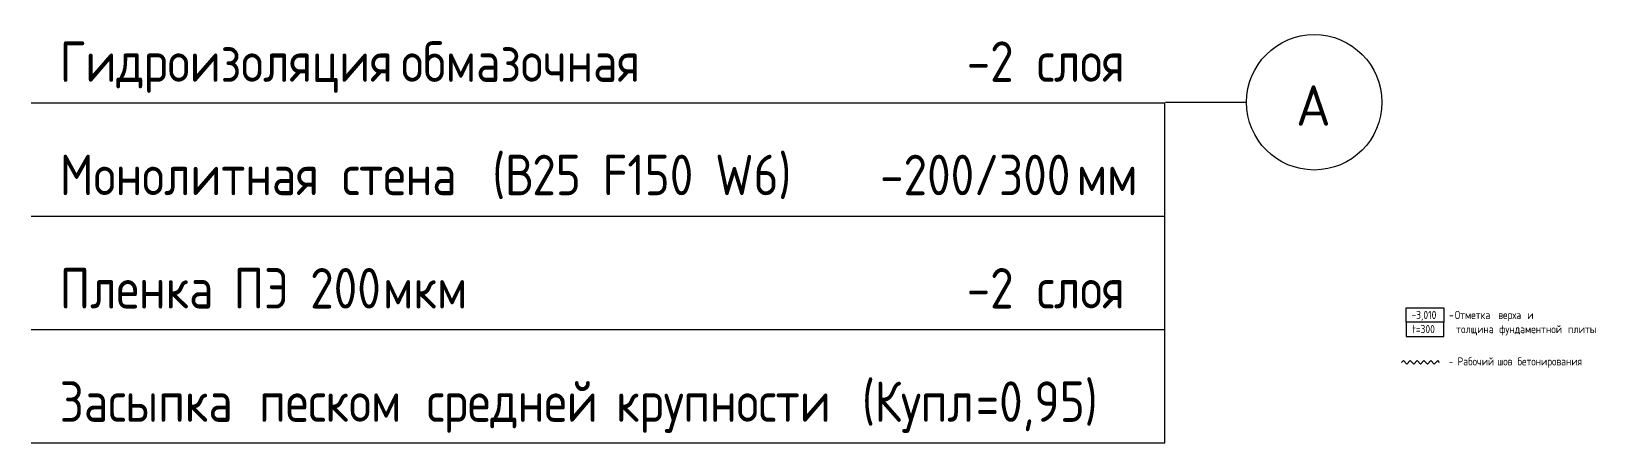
# Model space of a CAD drawing. Header units: millimetres. Extents: x -24739 to 22705, y -5184 to 8174.
# Drawn here: x 17874 to 22705, y 411 to 1682 of the extents above; entities that cross this region are included whole.
import ezdxf

# ---------------------------------------------------------------- set-up
doc = ezdxf.new("R2010")
doc.units = ezdxf.units.MM
doc.layers.add('AA_Vinoska', color=7, linetype='Continuous', lineweight=9)
doc.styles.add('GOST Common_1', font='GOST_Common.ttf', dxfattribs={"height": 125})
doc.styles.add('GOST Common_2', font='GOST_Common.ttf', dxfattribs={"width": 0.9, "height": 25})
doc.styles.add('ISOCPEUR', font='isocpeur.TTF', dxfattribs={"width": 0.85, "height": 125})
doc.styles.add('ISOCPEUR_4', font='isocpeur.TTF', dxfattribs={"width": 0.85, "height": 25})

# ---------------------------------------------------------------- blocks, each defined once
blk = doc.blocks.new('010_Флажок - СТм-3987245-Флаг_Состав')
at = {"layer": 'AA_Vinoska'}
for p, q in [((1548.6, 1461.1), (5048.6, 1461.1)), ((5048.6, 1111.1), (5048.6, 1461.1)), ((1548.6, 1111.1), (5048.6, 1111.1)), ((5048.6, 761.1), (5048.6, 1111.1)), ((1548.6, 761.1), (5048.6, 761.1)), ((5048.6, 411.1), (5048.6, 761.1)), ((1548.6, 411.1), (5048.6, 411.1))]:
    blk.add_line(p, q, dxfattribs=at)
blk = doc.blocks.new('010_Флажок только номер _ТиповАннот_ - Узел А-4007363-Флаг_Состав')
at = {"layer": 'AA_Vinoska'}
blk.add_line((5050.8, 1462.5), (5300.8, 1462.5), dxfattribs=at)
blk.add_circle((5509.9, 1462.5), 209.1, dxfattribs=at)
blk = doc.blocks.new('076_Отм верха и толщина плиты _ТиповАннот_ - 076_Отм верха и толщина плиты _ТиповАннот_-3928939-УО_Опл')
at = {"layer": 'AA_Vinoska'}
for p, q in [((688.2, 783.7), (688.2, 828.2)), ((688.2, 828.2), (803.8, 828.2)), ((803.8, 828.2), (803.8, 783.7)), ((688.2, 783.7), (688.2, 739.2)), ((803.8, 783.7), (688.2, 783.7)), ((803.8, 739.2), (803.8, 783.7)), ((688.2, 739.2), (803.8, 739.2))]:
    blk.add_line(p, q, dxfattribs=at)
blk = doc.blocks.new('076_Примечание шов бетонирования - 076_Примечание шов бетонирования-1623416-УО_Опл')
at = {"layer": 'AA_Vinoska'}
for p, q in [((673.2, 658.8), (679.1, 664.8)), ((689.8, 654.2), (679.1, 664.8)), ((689.8, 654.2), (700.4, 664.8)), ((711, 654.2), (700.4, 664.8)), ((711, 654.2), (721.6, 664.8)), ((732.2, 654.2), (721.6, 664.8)), ((732.2, 654.2), (742.8, 664.8)), ((753.4, 654.2), (742.8, 664.8)), ((753.4, 654.2), (764, 664.8)), ((774.6, 654.2), (764, 664.8)), ((774.6, 654.2), (785.2, 664.8)), ((791.1, 658.9), (785.2, 664.8))]:
    blk.add_line(p, q, dxfattribs=at)

msp = doc.modelspace()

# ---------------------------------------------------------------- block references
at = {"layer": 'AA_Vinoska'}
for name, p in [('010_Флажок - СТм-3987245-Флаг_Состав', (16325.7399, 0)), ('076_Отм верха и толщина плиты _ТиповАннот_ - 076_Отм верха и толщина плиты _ТиповАннот_-3928939-УО_Опл', (21431.6501, 0)), ('076_Примечание шов бетонирования - 076_Примечание шов бетонирования-1623416-УО_Опл', (21431.6501, 0))]:
    msp.add_blockref(name, p, dxfattribs=at)

# ---------------------------------------------------------------- texts
at = {"layer": 'AA_Vinoska', "char_height": 125, "attachment_point": 1, "style": 'ISOCPEUR', "bg_fill": 3, "box_fill_scale": 1.25, "bg_fill_color": 256, "bg_fill_true_color": 13158600, "bg_fill_transparency": 0}
for s, insert, width in [('Гидроизоляция', (17962.2608, 1650.6302), 1199.3245), ('-2 ', (20762.578, 1650.6302), 262.352234)]:
    msp.add_mtext(s, dxfattribs=dict(at, insert=insert, width=width))
at = {"layer": 'AA_Vinoska', "attachment_point": 1}
for s, insert, char_height, width, style in [('\\fGOST Common|b0|i0|c204|p34|;А', (21779.381, 1515.2789), 125, 136.286875, 'GOST Common_1'), ('-3,010', (22135.5257, 818.3053), 25, 101.012625, 'GOST Common_2'), ('t=300', (22138.2257, 774.4997), 25, 94.518956, 'GOST Common_2'), (' - ', (22237.9981, 818.1867), 25, 38.240494, 'GOST Common_2'), ('Отметка', (22269.5497, 818.1867), 25, 152.961975, 'GOST Common_2'), ('\\fGOST Common|b0|i0|c204|p34|;\\W.9; ', (22395.7559, 818.1867), 25, 9.379744, 'GOST Common_2'), ('\\fGOST Common|b0|i0|c204|p34|;\\W.9; ', (22398.9426, 774.4367), 25, 9.379744, 'GOST Common_2'), ('верха', (22403.495, 818.1867), 25, 99.569587, 'GOST Common_2'), ('фундаментной', (22406.6816, 774.4367), 25, 248.20245, 'GOST Common_2'), ('\\fGOST Common|b0|i0|c204|p34|;\\W.9; ', (22485.6481, 818.1867), 25, 9.379744, 'GOST Common_2'), ('\\fGOST Common|b0|i0|c204|p34|;\\W.9;и', (22493.3872, 818.1867), 25, 19.481006, 'GOST Common_2'), ('\\fGOST Common|b0|i0|c204|p34|;\\W.9; ', (22611.4691, 774.4367), 25, 9.379744, 'GOST Common_2'), ('толщина', (22273.9269, 774.4367), 25, 151.518937, 'GOST Common_2'), ('плиты', (22619.2082, 774.4367), 25, 104.620219, 'GOST Common_2'), (' - ', (22237.1352, 674.7195), 25, 49.744709, 'ISOCPEUR_4'), ('Рабочий', (22278.1787, 674.7195), 25, 132.879703, 'ISOCPEUR_4'), ('\\fISOCPEUR|b0|i0|c204|p34|;\\W.85; ', (22387.8154, 674.7195), 25, 15.672991, 'ISOCPEUR_4'), ('шов', (22400.7469, 674.7195), 25, 59.966225, 'ISOCPEUR_4'), ('\\fISOCPEUR|b0|i0|c204|p34|;\\W.85; ', (22450.224, 674.7195), 25, 15.672991, 'ISOCPEUR_4'), ('бетонирования', (22463.1555, 674.7195), 25, 245.997809, 'ISOCPEUR_4')]:
    msp.add_mtext(s, dxfattribs=dict(at, insert=insert, char_height=char_height, width=width, style=style))

# ---------------------------------------------------------------- next in the draw order: texts
at = {"layer": 'AA_Vinoska', "char_height": 125, "attachment_point": 1, "style": 'ISOCPEUR', "bg_fill": 3, "box_fill_scale": 1.25, "bg_fill_color": 256, "bg_fill_true_color": 13158600, "bg_fill_transparency": 0}
for s, insert, width in [('\\fISOCPEUR|b0|i0|c204|p34|;\\W.85; ', (18951.8025, 1650.6302), 78.364953), ('слоя', (20979.0403, 1650.6302), 354.345875), ('Монолитная', (17962.2608, 1300.6302), 977.858328), ('-200/300', (20495.253, 1300.6302), 735.949125), ('Пленка', (17962.2608, 950.6302), 572.404875), ('-2 ', (20762.578, 950.6302), 262.352234), ('Засыпка', (17962.2608, 600.6302), 667.805687)]:
    msp.add_mtext(s, dxfattribs=dict(at, insert=insert, width=width))

# ---------------------------------------------------------------- next in the draw order: block references
at = {"layer": 'AA_Vinoska'}
msp.add_blockref('010_Флажок только номер _ТиповАннот_ - Узел А-4007363-Флаг_Состав', (16325.7399, 0), dxfattribs=at)

# ---------------------------------------------------------------- next in the draw order: texts
at = {"layer": 'AA_Vinoska', "char_height": 125, "attachment_point": 1, "style": 'ISOCPEUR', "bg_fill": 3, "box_fill_scale": 1.25, "bg_fill_color": 256, "bg_fill_true_color": 13158600, "bg_fill_transparency": 0}
for s, insert, width in [('обмазочная', (19016.4601, 1650.6302), 943.786609), ('\\fISOCPEUR|b0|i0|c204|p34|;\\W.85; ', (18769.0746, 1300.6302), 78.364953), ('мм', (21102.4718, 1300.6302), 204.430312), ('\\fISOCPEUR|b0|i0|c204|p34|;\\W.85; ', (18434.5421, 950.6302), 78.364953), ('слоя', (20979.0403, 950.6302), 354.345875), ('\\fISOCPEUR|b0|i0|c204|p34|;\\W.85; ', (18513.2556, 600.6302), 78.364953)]:
    msp.add_mtext(s, dxfattribs=dict(at, insert=insert, width=width))

# ---------------------------------------------------------------- next in the draw order: texts
for s, insert, width in [('стена', (18833.7322, 1300.6302), 480.411234), ('ПЭ', (18499.1996, 950.6302), 204.430312), ('песком', (18577.9132, 600.6302), 548.554672)]:
    msp.add_mtext(s, dxfattribs=dict(at, insert=insert, width=width))

# ---------------------------------------------------------------- next in the draw order: texts
for s, insert, width in [(' (', (19230.1111, 1300.6302), 129.472531), (' 200', (18667.8715, 950.6302), 354.345875), ('\\fISOCPEUR|b0|i0|c204|p34|;\\W.85; ', (19030.516, 600.6302), 78.364953)]:
    msp.add_mtext(s, dxfattribs=dict(at, insert=insert, width=width))

# ---------------------------------------------------------------- next in the draw order: texts
for s, insert, width in [('\\fISOCPEUR|b0|i0|c204|p34|;\\W.85;В', (19336.9366, 1300.6302), 102.215156), ('мкм', (18960.2361, 950.6302), 296.423953), ('средней', (19095.1736, 600.6302), 630.326797)]:
    msp.add_mtext(s, dxfattribs=dict(at, insert=insert, width=width))

# ---------------------------------------------------------------- next in the draw order: texts
for s, insert, width in [('25 F150 W6)', (19421.2726, 1300.6302), 967.636812), ('\\fISOCPEUR|b0|i0|c204|p34|;\\W.85; ', (19615.2452, 600.6302), 78.364953)]:
    msp.add_mtext(s, dxfattribs=dict(at, insert=insert, width=width))

# ---------------------------------------------------------------- next in the draw order: texts
at = {"layer": 'AA_Vinoska', "insert": (19679.9028, 600.6302), "char_height": 125, "width": 838.164281, "attachment_point": 1, "style": 'ISOCPEUR', "bg_fill": 3, "box_fill_scale": 1.25, "bg_fill_color": 256, "bg_fill_true_color": 13158600, "bg_fill_transparency": 0}
msp.add_mtext('крупности', dxfattribs=at)

# ---------------------------------------------------------------- next in the draw order: texts
at = {"layer": 'AA_Vinoska', "insert": (20371.4575, 600.6302), "char_height": 125, "width": 129.472531, "attachment_point": 1, "style": 'ISOCPEUR', "bg_fill": 3, "box_fill_scale": 1.25, "bg_fill_color": 256, "bg_fill_true_color": 13158600, "bg_fill_transparency": 0}
msp.add_mtext(' (', dxfattribs=at)

# ---------------------------------------------------------------- next in the draw order: texts
at = {"layer": 'AA_Vinoska', "insert": (20478.283, 600.6302), "char_height": 125, "width": 378.196078, "attachment_point": 1, "style": 'ISOCPEUR', "bg_fill": 3, "box_fill_scale": 1.25, "bg_fill_color": 256, "bg_fill_true_color": 13158600, "bg_fill_transparency": 0}
msp.add_mtext('Купл', dxfattribs=at)

# ---------------------------------------------------------------- next in the draw order: texts
at = {"layer": 'AA_Vinoska', "insert": (20790.3259, 600.6302), "char_height": 125, "width": 463.375375, "attachment_point": 1, "style": 'ISOCPEUR', "bg_fill": 3, "box_fill_scale": 1.25, "bg_fill_color": 256, "bg_fill_true_color": 13158600, "bg_fill_transparency": 0}
msp.add_mtext('=0,95)', dxfattribs=at)

doc.saveas('drawing.dxf')
